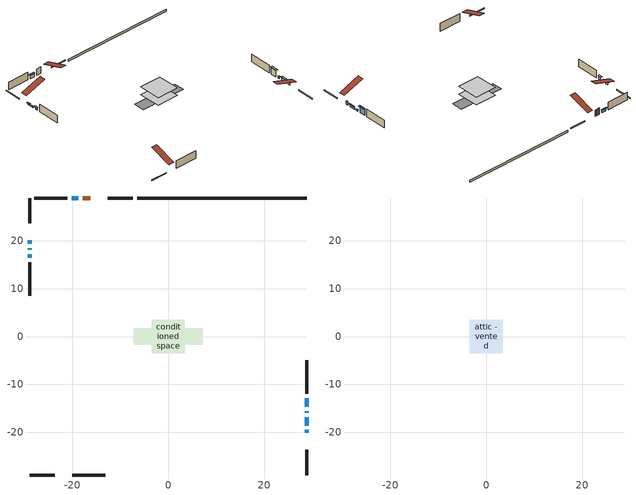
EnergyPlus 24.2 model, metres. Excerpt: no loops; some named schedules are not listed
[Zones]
conditioned space
 floor adiabatic (Floor2 construction): -3.47,-3.47 -3.47,3.47 3.47,3.47 3.47,-3.47 z0.61
 floor adiabatic (AdiabaticFloorConstruction): -3.46,-3.46 -3.46,3.46 3.46,3.46 3.46,-3.46 z0.61
 floor foundation (Slab1 construction): -7.16,-1.68 -7.16,1.68 7.16,1.68 7.16,-1.68 z0
 wall outside (RimJoist1 construction): -7.42,28.87 -12.63,28.87 / -28.87,-28.87 -23.65,-28.87 / -28.87,28.87 -28.87,23.65 / 28.87,-28.87 28.87,-23.65 z0.61:0.91
 wall outside (AdiabaticWallConstruction 1): -16.27,28.87 -17.83,28.87 z0.61:2.64
 wall outside (AdiabaticWallConstruction): 28.87,-20.02 28.87,-19.48 z0.61:1.83; -28.87,20.02 -28.87,19.35 z0.61:1.2; 28.87,-18.56 28.87,-16.83 z0.61:1.37; 28.87,-15.9 28.87,-15.54 z0.61:0.97; 28.87,-14.61 28.87,-12.84 z0.61:2.64; -18.76,28.87 -20.08,28.87 z0.61:1.58; -28.87,18.43 -28.87,18.09 z0.61:0.94; -28.87,17.17 -28.87,16.4 z0.61:1.47
 wall outside (Wall1 construction): -21.01,28.87 -27.94,28.87 / -20.02,-28.87 -13.09,-28.87 / -28.87,15.47 -28.87,8.54 / 28.87,-11.91 28.87,-4.98 z0.61:3.05
 wall foundation (FoundationWall1 construction): 28.87,28.87 -6.49,28.87 z0:0.61
 window (WindowConstruction 7): 28.87,-20.02 28.87,-19.48 z0.61:1.83
 window (WindowConstruction 6): -28.87,20.02 -28.87,19.35 z0.61:1.2
 window (WindowConstruction): 28.87,-18.55 28.87,-16.83 z0.61:1.37
 window (WindowConstruction 1): 28.87,-15.9 28.87,-15.54 z0.61:0.97
 window (WindowConstruction 2): 28.87,-14.61 28.87,-12.84 z0.61:2.64
 window (WindowConstruction 3): -18.76,28.87 -20.08,28.87 z0.61:1.58
 window (WindowConstruction 4): -28.87,18.43 -28.87,18.09 z0.61:0.94
 window (WindowConstruction 5): -28.87,17.17 -28.87,16.4 z0.61:1.47
 door (Door): -16.27,28.87 -17.83,28.87 z0.61:2.64
 ceiling adiabatic (AdiabaticFloorConstruction): 3.46,-3.46 3.46,3.46 -3.46,3.46 -3.46,-3.46 z0.61
attic - vented
 floor to conditioned space (Floor1 construction Reversed): -3.47,-3.47 -3.47,3.47 3.47,3.47 3.47,-3.47 z3.05
 roof outside (Roof1 construction): -15.34,28.87,3.05 -15.34,22.12,5.3 -13.56,22.12,5.3 -13.56,28.87,3.05; -20.95,-28.87,3.05 -20.95,-22.12,5.3 -22.72,-22.12,5.3 -22.72,-28.87,3.05; -28.87,20.95,3.05 -22.12,20.95,5.3 -22.12,22.72,5.3 -28.87,22.72,3.05; 28.87,-20.95,3.05 22.12,-20.95,5.3 22.12,-22.72,5.3 28.87,-22.72,3.05
shading: -28.87,19.15 -28.87,20.22 -29.28,20.22 -29.28,19.15 z1.4; 28.87,-16.63 28.87,-18.76 29.28,-18.76 29.28,-16.63 z1.57; 28.87,-15.34 28.87,-16.1 29.28,-16.1 29.28,-15.34 z1.17; 28.87,-12.63 28.87,-14.81 29.28,-14.81 29.28,-12.63 z2.84; -20.28,28.87 -18.56,28.87 -18.56,29.28 -20.28,29.28 z1.78; -28.87,17.89 -28.87,18.63 -29.28,18.63 -29.28,17.89 z1.14; -28.87,16.2 -28.87,17.37 -29.28,17.37 -29.28,16.2 z1.67
[Building]
Building 1: Terrain=Suburbs
[Site:Location]
Halifax Intl AP_NS: Latitude {deg}=44.88; Longitude {deg}=-63.51; Time Zone {hr}=-4; Elevation {m}=145; Keep Site Location Information=Yes
[Site:GroundTemperature:Shallow]
3.15511, 1.33576, 1.19006, 2.05344, 5.51939, 8.9692, 11.96, 13.8546, 14.0156, 12.4746, 9.56009, 6.2161
[Site:WaterMainsTemperature]
Calculation Method=Schedule; Temperature Schedule=mains temperature schedule
[Material] Roughness=Rough; Thermal Absorptance=0.9
Name | Thickness {m} | Conductivity {W/m-K} | Density {kg/m3} | Specific Heat {J/kg-K} | Solar Absorptance | Visible Absorptance
asphalt or fiberglass shingles | 0.00635 | 0.162714 | 1121.4 | 1465.45 | 0.4 | 0.4
ceiling stud and cavity | 0.1397 | 0.0798965 | 65.682 | 1177.47 | 0.7 | 0.7
concrete 4.0 in. | 0.1016 | 1.803125 | 2242.8 | 837.4 | 0.7 | 0.7
concrete 8.0 in. | 0.2032 | 1.803125 | 2242.8 | 837.4 | 0.7 | 0.7
door material | 0.04445 | 0.327969 | 512.64 | 1214.23 | 0.7 | 0.7
exterior vertical ins | 0.00435273 | 0.029427 | 32.04 | 1214.23 | 0.7 | 0.7
floor covering | 0.0127 | 0.0433444 | 54.468 | 1339.84 | 0.6 | 0.6
floor rigid ins; rim joist rigid ins | 0.051816 | 0.029427 | 32.04 | 1214.23 | 0.7 | 0.7
floor rigid ins 1; wall rigid ins | 0.512978 | 0.029427 | 32.04 | 1214.23 | 0.7 | 0.7
floor stud and cavity | 0.1397 | 0.0954842 | 92.3553 | 1139.71 | 0.7 | 0.7
floor stud and cavity 1 | 0.1397 | 1.75129 | 37.0049 | 1207.88 | 0.7 | 0.7
furniture material conditioned space 1 | 0.1524 | 0.115458 | 640.8 | 1214.23 | 0.6 | 0.6
gypsum board | 0.0127 | 0.160291 | 801 | 837.4 | 0.6 | 0.6
gypsum board 1 | 0.0127 | 0.160291 | 801 | 837.4 | 0.7 | 0.7
osb sheathing 0.5 in. | 0.0127 | 0.115458 | 512.64 | 1214.23 | 0.7 | 0.7
osb sheathing 0.75 in. | 0.01905 | 0.115458 | 512.64 | 1214.23 | 0.7 | 0.7
osb sheathing 2.0 in. | 0.0508 | 0.115458 | 512.64 | 1214.23 | 0.7 | 0.7
rim joist stud and cavity | 0.0508 | 0.0407728 | 125.044 | 1163.47 | 0.6 | 0.6
wall stud and cavity | 0.1397 | 0.116503 | 139.0536 | 1170.24 | 0.7 | 0.7
wall stud and cavity 1 | 0.0889 | 0.380278 | 52.3479 | 1209.89 | 0.7 | 0.7
wall stud and cavity 2 | 0.0889 | 0.391764 | 83.0341 | 1211.67 | 0.7 | 0.7
wood siding | 0.0254 | 0.102417 | 544.68 | 1172.36 | 0.4 | 0.4
wood siding 1; wood siding 2; wood siding 3 | 0.0254 | 0.102417 | 544.68 | 1172.36 | 0.7 | 0.7
[WindowMaterial:SimpleGlazingSystem]
Name | U-Factor {W/m2-K} | Solar Heat Gain Coefficient
WindowMaterial | 2.76859 | 0.48
WindowMaterial 1 | 2.69591 | 0.46
WindowMaterial 2 | 2.93212 | 0.63
WindowMaterial 3 | 2.76689 | 0.48
WindowMaterial 4 | 3.267689 | 0.45
WindowMaterial 5 | 2.75269 | 0.41
WindowMaterial 6 | 2.89692 | 0.62
[Construction]
AdiabaticFloorConstruction: floor stud and cavity 1, floor rigid ins 1, osb sheathing 0.75 in., floor covering
AdiabaticWallConstruction: wood siding 2, wall rigid ins, wall stud and cavity 1, gypsum board
AdiabaticWallConstruction 1: wood siding 3, wall rigid ins, wall stud and cavity 1, gypsum board
Door: door material
Floor1 construction Reversed: gypsum board, ceiling stud and cavity
Floor2 construction: floor stud and cavity, floor rigid ins, osb sheathing 0.75 in., floor covering
FoundationWall1 construction: concrete 8.0 in., gypsum board 1
furniture construction conditioned space 1: furniture material conditioned space 1
PartitionWallConstruction: gypsum board, wall stud and cavity 2, gypsum board
RimJoist1 construction: wood siding 1, rim joist rigid ins, osb sheathing 2.0 in., rim joist stud and cavity
Roof1 construction: asphalt or fiberglass shingles
Slab1 construction: concrete 4.0 in.
Wall1 construction: wood siding, osb sheathing 0.5 in., wall stud and cavity, gypsum board
WindowConstruction; WindowConstruction 5: WindowMaterial
WindowConstruction 1: WindowMaterial 1
WindowConstruction 2: WindowMaterial 2
WindowConstruction 3: WindowMaterial 3
WindowConstruction 4: WindowMaterial 4
WindowConstruction 6: WindowMaterial 5
WindowConstruction 7: WindowMaterial 6
[Zone] Multiplier=1; Part of Total Floor Area=Yes
Name | Volume {m3}
attic - vented | 17.5436
conditioned space | 106.9
[Space]
Name | Zone | Volume {m3}
attic - vented 1 | attic - vented | 17.5436
conditioned space 1 | conditioned space | 106.9
[ZoneInfiltration:EffectiveLeakageArea]
infil attic - vented 1: Zone or Space=attic - vented 1; Schedule=Always On Discrete; Effective Air Leakage Area {cm2}=1720.48; Stack Coefficient=0.000156466; Wind Coefficient=8.45142e-06
[ZoneMixing]
whole house fan mix: Zone or Space=attic - vented; Schedule=Always On Continuous; Design Flow Rate Calculation Method=Flow/Zone; Design Flow Rate {m3/s}=0; Source Zone or Space=conditioned space
[SurfaceProperty:ExposedFoundationPerimeter]
Slab1: Exposed Perimeter Calculation Method=TotalExposedPerimeter; Total Exposed Perimeter {m}=35.358
[InternalMass] Zone or ZoneList=conditioned space; Space or SpaceList=conditioned space 1
Name | Construction | Surface Area {m2}
furniture mass conditioned space 1 | furniture construction conditioned space 1 | 57.6241
partition wall mass | PartitionWallConstruction | 96.0302
[Lights]
interior lighting: Zone or ZoneList or Space or SpaceList=conditioned space 1; Schedule=interior lighting schedule; Design Level Calculation Method=LightingLevel; Lighting Level {W}=343.2; Return Air Fraction=0; Fraction Radiant=0.6; Fraction Visible=0.2; Fraction Replaceable=1
[People]
occupants: Zone or ZoneList or Space or SpaceList=conditioned space 1; Number of People Schedule=occupants schedule; Number of People Calculation Method=People; Number of People=3; Fraction Radiant=0.314171; Sensible Heat Fraction=0.56303; Activity Level Schedule=occupants activity schedule; Carbon Dioxide Generation Rate {m3/s-W}=0; Enable ASHRAE 55 Comfort Warnings=No; Mean Radiant Temperature Calculation Type=EnclosureAveraged
[ElectricEquipment] Zone or ZoneList or Space or SpaceList=conditioned space 1; Design Level Calculation Method=EquipmentLevel
Name | Schedule | Design Level {W} | Fraction Latent | Fraction Radiant | Fraction Lost
clothes dryer | clothes dryer schedule | 140.772 | 0.015 | 0.081 | 0.85
clothes washer | clothes washer schedule | 32.1985 | 0.03 | 0.162 | 0.7
cooking range | cooking range schedule | 215.147 | 0.08 | 0.432 | 0.2
dishwasher | dishwasher schedule | 66.8632 | 0.3 | 0.18 | 0.4
fridge | fridge schedule | 72.9452 | 0 | 0.6 | 0
mech vent house fan | mech vent house fan schedule | 0 | 0 | 0 | 1
mech vent house fan cfis | mech vent house fan cfis schedule | 0 | 0 | 0 | 0
misc plug loads | misc plug loads schedule | 494.7 | 0.045 | 0.513 | 0.1
whole house fan | Always On Discrete | 0 | 0 | 0 | 1
[OtherEquipment] Zone or ZoneList or Space or SpaceList=conditioned space 1; Design Level Calculation Method=EquipmentLevel
Name | Fuel Type | Schedule | Design Level {W} | Fraction Latent | Fraction Radiant | Fraction Lost
clothes dryer 1 | Electricity | clothes dryer schedule | 0 | 0.015 | 0.081 | 0.85
cooking range 1 | Electricity | cooking range schedule | 0 | 0.08 | 0.432 | 0.2
general water use latent | None | general water use schedule | 62.594 | 1 | 0 | 0
general water use sensible | None | general water use schedule | -61.6891 | 0 | 0.6 | 0
mech vent house fan latent load | None | Always On Discrete | 0 | 1 | 0 | 0
mech vent house fan sensible load | None | Always On Discrete | 0 | 0 | 0 | 0
water heater energy adjustment1 | Electricity | Always On Discrete | 0.01 | 0 | 0 | 1
[ZoneInfiltration:DesignFlowRate] Zone or ZoneList or Space or SpaceList=conditioned space 1; Schedule=Always On Discrete; Design Flow Rate Calculation Method=Flow/Zone; Design Flow Rate {m3/s}=0
infil flow; natural vent flow; whole house fan flow
[AvailabilityManager:Scheduled]
furnace airloop Availability Manager: Schedule=Always On Discrete
[Foundation:Kiva]
Foundation Kiva 1: Initial Indoor Air Temperature {C}=18; Wall Height Above Grade {m}=0.609996; Wall Depth Below Slab {m}=0.2032; Custom Block Material Name 1=exterior vertical ins; Custom Block Depth 1 {m}=0.609996; Custom Block X Position 1 {m}=0.2159; Custom Block Z Position 1 {m}=0
[Foundation:Kiva:Settings]
Soil Conductivity {W/m-K}=0.849921; Soil Density {kg/m3}=1842.3; Soil Specific Heat {J/kg-K}=418.7; Ground Solar Absorptivity=0.9; Ground Thermal Absorptivity=0.9; Ground Surface Roughness {m}=0.03; Far-Field Width {m}=40; Deep-Ground Boundary Condition=ZeroFlux; Deep-Ground Depth {m}=40; Minimum Cell Dimension {m}=0.2; Maximum Cell Growth Coefficient=3; Simulation Timestep=Timestep
[Exterior:Lights]
exterior lighting: Schedule=exterior lighting schedule; Design Level {W}=75.6
[EnergyManagementSystem:GlobalVariable]
furnace_airloop_Fan_RTF
infil_program_Qfan
infil_program_Qinf
natural_vent_program_Qnv
natural_vent_program_Qwhf
[EnergyManagementSystem:Sensor]
Name | Output:Variable or Output:Meter Index Key | Output:Variable or Output:Meter
airflow_gain | infil flow | Infiltration Sensible Heat Gain Energy
airflow_gain_1 | natural vent flow | Infiltration Sensible Heat Gain Energy
airflow_gain_2 | whole house fan flow | Infiltration Sensible Heat Gain Energy
airflow_loss | infil flow | Infiltration Sensible Heat Loss Energy
airflow_loss_1 | natural vent flow | Infiltration Sensible Heat Loss Energy
airflow_loss_2 | whole house fan flow | Infiltration Sensible Heat Loss Energy
clg_load_cond |  | Cooling:EnergyTransfer:Zone:CONDITIONED SPACE
clg_sp_s; clg_sp_s_1 | cooling setpoint | Schedule Value
clothes_dryer_exhaust_0_sch_s | clothes dryer exhaust 0 schedule | Schedule Value
cool_season | cooling season schedule | Schedule Value
htg_load_cond |  | Heating:EnergyTransfer:Zone:CONDITIONED SPACE
htg_sp_s; htg_sp_s_1 | heating setpoint | Schedule Value
ig_ee_conv | clothes dryer | Electric Equipment Convective Heating Energy
ig_ee_conv_2 | cooking range | Electric Equipment Convective Heating Energy
ig_ee_conv_4 | fridge | Electric Equipment Convective Heating Energy
ig_ee_conv_5 | misc plug loads | Electric Equipment Convective Heating Energy
ig_ee_conv_6 | whole house fan | Electric Equipment Convective Heating Energy
ig_ee_rad | clothes dryer | Electric Equipment Radiant Heating Energy
ig_ee_rad_2 | cooking range | Electric Equipment Radiant Heating Energy
ig_ee_rad_4 | fridge | Electric Equipment Radiant Heating Energy
ig_ee_rad_5 | misc plug loads | Electric Equipment Radiant Heating Energy
ig_ee_rad_6 | whole house fan | Electric Equipment Radiant Heating Energy
ig_lgt_conv | interior lighting | Lights Convective Heating Energy
ig_lgt_rad | interior lighting | Lights Radiant Heating Energy
ig_lgt_vis | interior lighting | Lights Visible Radiation Heating Energy
ig_oe_conv | clothes dryer 1 | Other Equipment Convective Heating Energy
ig_oe_conv_1 | cooking range 1 | Other Equipment Convective Heating Energy
ig_oe_conv_2 | general water use latent | Other Equipment Convective Heating Energy
ig_oe_conv_3 | general water use sensible | Other Equipment Convective Heating Energy
ig_oe_conv_4 | water heater energy adjustment1 | Other Equipment Convective Heating Energy
ig_oe_rad | clothes dryer 1 | Other Equipment Radiant Heating Energy
ig_oe_rad_1 | cooking range 1 | Other Equipment Radiant Heating Energy
ig_oe_rad_2 | general water use latent | Other Equipment Radiant Heating Energy
ig_oe_rad_3 | general water use sensible | Other Equipment Radiant Heating Energy
ig_oe_rad_4 | water heater energy adjustment1 | Other Equipment Radiant Heating Energy
ig_ppl_conv | occupants | People Convective Heating Energy
ig_ppl_rad | occupants | People Radiant Heating Energy
im_conv | furniture mass conditioned space 1 | Surface Inside Face Convection Heat Gain Energy
im_conv_1 | partition wall mass | Surface Inside Face Convection Heat Gain Energy
im_ig | furniture mass conditioned space 1 | Surface Inside Face Internal Gains Radiation Heat Gain Energy
im_ig_1 | partition wall mass | Surface Inside Face Internal Gains Radiation Heat Gain Energy
im_lgt | furniture mass conditioned space 1 | Surface Inside Face Lights Radiation Heat Gain Energy
im_lgt_1 | partition wall mass | Surface Inside Face Lights Radiation Heat Gain Energy
im_sol | furniture mass conditioned space 1 | Surface Inside Face Solar Radiation Heat Gain Energy
im_sol_1 | partition wall mass | Surface Inside Face Solar Radiation Heat Gain Energy
im_surf | furniture mass conditioned space 1 | Surface Inside Face Net Surface Thermal Radiation Heat Gain Energy
im_surf_1 | partition wall mass | Surface Inside Face Net Surface Thermal Radiation Heat Gain Energy
mv_conv | mech vent house fan | Electric Equipment Convective Heating Energy
mv_conv_1 | mech vent house fan cfis | Electric Equipment Convective Heating Energy
mv_conv_2 | mech vent house fan latent load | Other Equipment Convective Heating Energy
mv_conv_3 | mech vent house fan sensible load | Other Equipment Convective Heating Energy
mv_rad | mech vent house fan | Electric Equipment Radiant Heating Energy
mv_rad_1 | mech vent house fan cfis | Electric Equipment Radiant Heating Energy
mv_rad_2 | mech vent house fan latent load | Other Equipment Radiant Heating Energy
mv_rad_3 | mech vent house fan sensible load | Other Equipment Radiant Heating Energy
natural_vent_s | natural vent schedule | Schedule Value
out_pb_s |  | Site Outdoor Air Barometric Pressure
out_wt_s |  | Site Outdoor Air Humidity Ratio
site_vw_s |  | Site Wind Speed
ss_back_out | Window1 | Surface Window Shortwave from Zone Back Out Window Heat Transfer Rate
ss_back_out_1 | Window10 | Surface Window Shortwave from Zone Back Out Window Heat Transfer Rate
ss_back_out_2 | Window2 | Surface Window Shortwave from Zone Back Out Window Heat Transfer Rate
ss_back_out_3 | Window4 | Surface Window Shortwave from Zone Back Out Window Heat Transfer Rate
ss_back_out_4 | Window5 | Surface Window Shortwave from Zone Back Out Window Heat Transfer Rate
ss_back_out_5 | Window6 | Surface Window Shortwave from Zone Back Out Window Heat Transfer Rate
ss_back_out_6 | Window8 | Surface Window Shortwave from Zone Back Out Window Heat Transfer Rate
ss_back_out_7 | Window9 | Surface Window Shortwave from Zone Back Out Window Heat Transfer Rate
ss_conv | Door1 | Surface Inside Face Convection Heat Gain Energy
ss_conv_1 | Window1 | Surface Inside Face Convection Heat Gain Energy
ss_conv_2 | Window10 | Surface Inside Face Convection Heat Gain Energy
ss_conv_3 | Window2 | Surface Inside Face Convection Heat Gain Energy
ss_conv_4 | Window4 | Surface Inside Face Convection Heat Gain Energy
ss_conv_5 | Window5 | Surface Inside Face Convection Heat Gain Energy
ss_conv_6 | Window6 | Surface Inside Face Convection Heat Gain Energy
ss_conv_7 | Window8 | Surface Inside Face Convection Heat Gain Energy
ss_conv_8 | Window9 | Surface Inside Face Convection Heat Gain Energy
ss_ig | Door1 | Surface Inside Face Internal Gains Radiation Heat Gain Energy
ss_ig_1 | Window1 | Surface Inside Face Internal Gains Radiation Heat Gain Energy
ss_ig_2 | Window10 | Surface Inside Face Internal Gains Radiation Heat Gain Energy
ss_ig_3 | Window2 | Surface Inside Face Internal Gains Radiation Heat Gain Energy
ss_ig_4 | Window4 | Surface Inside Face Internal Gains Radiation Heat Gain Energy
ss_ig_5 | Window5 | Surface Inside Face Internal Gains Radiation Heat Gain Energy
ss_ig_6 | Window6 | Surface Inside Face Internal Gains Radiation Heat Gain Energy
ss_ig_7 | Window8 | Surface Inside Face Internal Gains Radiation Heat Gain Energy
ss_ig_8 | Window9 | Surface Inside Face Internal Gains Radiation Heat Gain Energy
ss_lgt | Door1 | Surface Inside Face Lights Radiation Heat Gain Energy
ss_sol | Door1 | Surface Inside Face Solar Radiation Heat Gain Energy
ss_surf | Door1 | Surface Inside Face Net Surface Thermal Radiation Heat Gain Energy
ss_surf_1 | Window1 | Surface Inside Face Net Surface Thermal Radiation Heat Gain Energy
ss_surf_2 | Window10 | Surface Inside Face Net Surface Thermal Radiation Heat Gain Energy
ss_surf_3 | Window2 | Surface Inside Face Net Surface Thermal Radiation Heat Gain Energy
ss_surf_4 | Window4 | Surface Inside Face Net Surface Thermal Radiation Heat Gain Energy
ss_surf_5 | Window5 | Surface Inside Face Net Surface Thermal Radiation Heat Gain Energy
ss_surf_6 | Window6 | Surface Inside Face Net Surface Thermal Radiation Heat Gain Energy
ss_surf_7 | Window8 | Surface Inside Face Net Surface Thermal Radiation Heat Gain Energy
ss_surf_8 | Window9 | Surface Inside Face Net Surface Thermal Radiation Heat Gain Energy
ss_trans_in | Window1 | Surface Window Transmitted Solar Radiation Rate
ss_trans_in_1 | Window10 | Surface Window Transmitted Solar Radiation Rate
ss_trans_in_2 | Window2 | Surface Window Transmitted Solar Radiation Rate
ss_trans_in_3 | Window4 | Surface Window Transmitted Solar Radiation Rate
ss_trans_in_4 | Window5 | Surface Window Transmitted Solar Radiation Rate
ss_trans_in_5 | Window6 | Surface Window Transmitted Solar Radiation Rate
ss_trans_in_6 | Window8 | Surface Window Transmitted Solar Radiation Rate
ss_trans_in_7 | Window9 | Surface Window Transmitted Solar Radiation Rate
ss_trans_out | Window1 | Surface Inside Face Initial Transmitted Diffuse Transmitted Out Window Solar Radiation Rate
ss_trans_out_1 | Window10 | Surface Inside Face Initial Transmitted Diffuse Transmitted Out Window Solar Radiation Rate
ss_trans_out_2 | Window2 | Surface Inside Face Initial Transmitted Diffuse Transmitted Out Window Solar Radiation Rate
ss_trans_out_3 | Window4 | Surface Inside Face Initial Transmitted Diffuse Transmitted Out Window Solar Radiation Rate
ss_trans_out_4 | Window5 | Surface Inside Face Initial Transmitted Diffuse Transmitted Out Window Solar Radiation Rate
ss_trans_out_5 | Window6 | Surface Inside Face Initial Transmitted Diffuse Transmitted Out Window Solar Radiation Rate
ss_trans_out_6 | Window8 | Surface Inside Face Initial Transmitted Diffuse Transmitted Out Window Solar Radiation Rate
ss_trans_out_7 | Window9 | Surface Inside Face Initial Transmitted Diffuse Transmitted Out Window Solar Radiation Rate
s_conv | Floor1 | Surface Inside Face Convection Heat Gain Energy
s_conv_1 | Floor2 | Surface Inside Face Convection Heat Gain Energy
s_conv_10 | Wall1:0 | Surface Inside Face Convection Heat Gain Energy
s_conv_11 | Wall1:180 | Surface Inside Face Convection Heat Gain Energy
s_conv_12 | Wall1:270 | Surface Inside Face Convection Heat Gain Energy
s_conv_13 | Wall1:90 | Surface Inside Face Convection Heat Gain Energy
s_conv_2 | FoundationWall1 | Surface Inside Face Convection Heat Gain Energy
s_conv_3 | inferred conditioned ceiling | Surface Inside Face Convection Heat Gain Energy
s_conv_4 | inferred conditioned floor | Surface Inside Face Convection Heat Gain Energy
s_conv_5 | RimJoist1:0 | Surface Inside Face Convection Heat Gain Energy
s_conv_6 | RimJoist1:180 | Surface Inside Face Convection Heat Gain Energy
s_conv_7 | RimJoist1:270 | Surface Inside Face Convection Heat Gain Energy
s_conv_8 | RimJoist1:90 | Surface Inside Face Convection Heat Gain Energy
s_conv_9 | Slab1 | Surface Inside Face Convection Heat Gain Energy
s_ig | Floor1 | Surface Inside Face Internal Gains Radiation Heat Gain Energy
s_ig_1 | Floor2 | Surface Inside Face Internal Gains Radiation Heat Gain Energy
s_ig_10 | Wall1:0 | Surface Inside Face Internal Gains Radiation Heat Gain Energy
s_ig_11 | Wall1:180 | Surface Inside Face Internal Gains Radiation Heat Gain Energy
s_ig_12 | Wall1:270 | Surface Inside Face Internal Gains Radiation Heat Gain Energy
s_ig_13 | Wall1:90 | Surface Inside Face Internal Gains Radiation Heat Gain Energy
s_ig_2 | FoundationWall1 | Surface Inside Face Internal Gains Radiation Heat Gain Energy
s_ig_3 | inferred conditioned ceiling | Surface Inside Face Internal Gains Radiation Heat Gain Energy
s_ig_4 | inferred conditioned floor | Surface Inside Face Internal Gains Radiation Heat Gain Energy
s_ig_5 | RimJoist1:0 | Surface Inside Face Internal Gains Radiation Heat Gain Energy
s_ig_6 | RimJoist1:180 | Surface Inside Face Internal Gains Radiation Heat Gain Energy
s_ig_7 | RimJoist1:270 | Surface Inside Face Internal Gains Radiation Heat Gain Energy
s_ig_8 | RimJoist1:90 | Surface Inside Face Internal Gains Radiation Heat Gain Energy
s_ig_9 | Slab1 | Surface Inside Face Internal Gains Radiation Heat Gain Energy
s_lgt | Floor1 | Surface Inside Face Lights Radiation Heat Gain Energy
s_lgt_1 | Floor2 | Surface Inside Face Lights Radiation Heat Gain Energy
s_lgt_10 | Wall1:0 | Surface Inside Face Lights Radiation Heat Gain Energy
s_lgt_11 | Wall1:180 | Surface Inside Face Lights Radiation Heat Gain Energy
s_lgt_12 | Wall1:270 | Surface Inside Face Lights Radiation Heat Gain Energy
s_lgt_13 | Wall1:90 | Surface Inside Face Lights Radiation Heat Gain Energy
s_lgt_2 | FoundationWall1 | Surface Inside Face Lights Radiation Heat Gain Energy
s_lgt_3 | inferred conditioned ceiling | Surface Inside Face Lights Radiation Heat Gain Energy
s_lgt_4 | inferred conditioned floor | Surface Inside Face Lights Radiation Heat Gain Energy
s_lgt_5 | RimJoist1:0 | Surface Inside Face Lights Radiation Heat Gain Energy
s_lgt_6 | RimJoist1:180 | Surface Inside Face Lights Radiation Heat Gain Energy
s_lgt_7 | RimJoist1:270 | Surface Inside Face Lights Radiation Heat Gain Energy
s_lgt_8 | RimJoist1:90 | Surface Inside Face Lights Radiation Heat Gain Energy
s_lgt_9 | Slab1 | Surface Inside Face Lights Radiation Heat Gain Energy
s_sol | Floor1 | Surface Inside Face Solar Radiation Heat Gain Energy
s_sol_1 | Floor2 | Surface Inside Face Solar Radiation Heat Gain Energy
s_sol_10 | Wall1:0 | Surface Inside Face Solar Radiation Heat Gain Energy
s_sol_11 | Wall1:180 | Surface Inside Face Solar Radiation Heat Gain Energy
s_sol_12 | Wall1:270 | Surface Inside Face Solar Radiation Heat Gain Energy
s_sol_13 | Wall1:90 | Surface Inside Face Solar Radiation Heat Gain Energy
s_sol_2 | FoundationWall1 | Surface Inside Face Solar Radiation Heat Gain Energy
s_sol_3 | inferred conditioned ceiling | Surface Inside Face Solar Radiation Heat Gain Energy
s_sol_4 | inferred conditioned floor | Surface Inside Face Solar Radiation Heat Gain Energy
s_sol_5 | RimJoist1:0 | Surface Inside Face Solar Radiation Heat Gain Energy
s_sol_6 | RimJoist1:180 | Surface Inside Face Solar Radiation Heat Gain Energy
s_sol_7 | RimJoist1:270 | Surface Inside Face Solar Radiation Heat Gain Energy
s_sol_8 | RimJoist1:90 | Surface Inside Face Solar Radiation Heat Gain Energy
s_sol_9 | Slab1 | Surface Inside Face Solar Radiation Heat Gain Energy
s_surf | Floor1 | Surface Inside Face Net Surface Thermal Radiation Heat Gain Energy
s_surf_1 | Floor2 | Surface Inside Face Net Surface Thermal Radiation Heat Gain Energy
s_surf_10 | Wall1:0 | Surface Inside Face Net Surface Thermal Radiation Heat Gain Energy
s_surf_11 | Wall1:180 | Surface Inside Face Net Surface Thermal Radiation Heat Gain Energy
s_surf_12 | Wall1:270 | Surface Inside Face Net Surface Thermal Radiation Heat Gain Energy
s_surf_13 | Wall1:90 | Surface Inside Face Net Surface Thermal Radiation Heat Gain Energy
s_surf_2 | FoundationWall1 | Surface Inside Face Net Surface Thermal Radiation Heat Gain Energy
s_surf_3 | inferred conditioned ceiling | Surface Inside Face Net Surface Thermal Radiation Heat Gain Energy
s_surf_4 | inferred conditioned floor | Surface Inside Face Net Surface Thermal Radiation Heat Gain Energy
s_surf_5 | RimJoist1:0 | Surface Inside Face Net Surface Thermal Radiation Heat Gain Energy
s_surf_6 | RimJoist1:180 | Surface Inside Face Net Surface Thermal Radiation Heat Gain Energy
s_surf_7 | RimJoist1:270 | Surface Inside Face Net Surface Thermal Radiation Heat Gain Energy
s_surf_8 | RimJoist1:90 | Surface Inside Face Net Surface Thermal Radiation Heat Gain Energy
